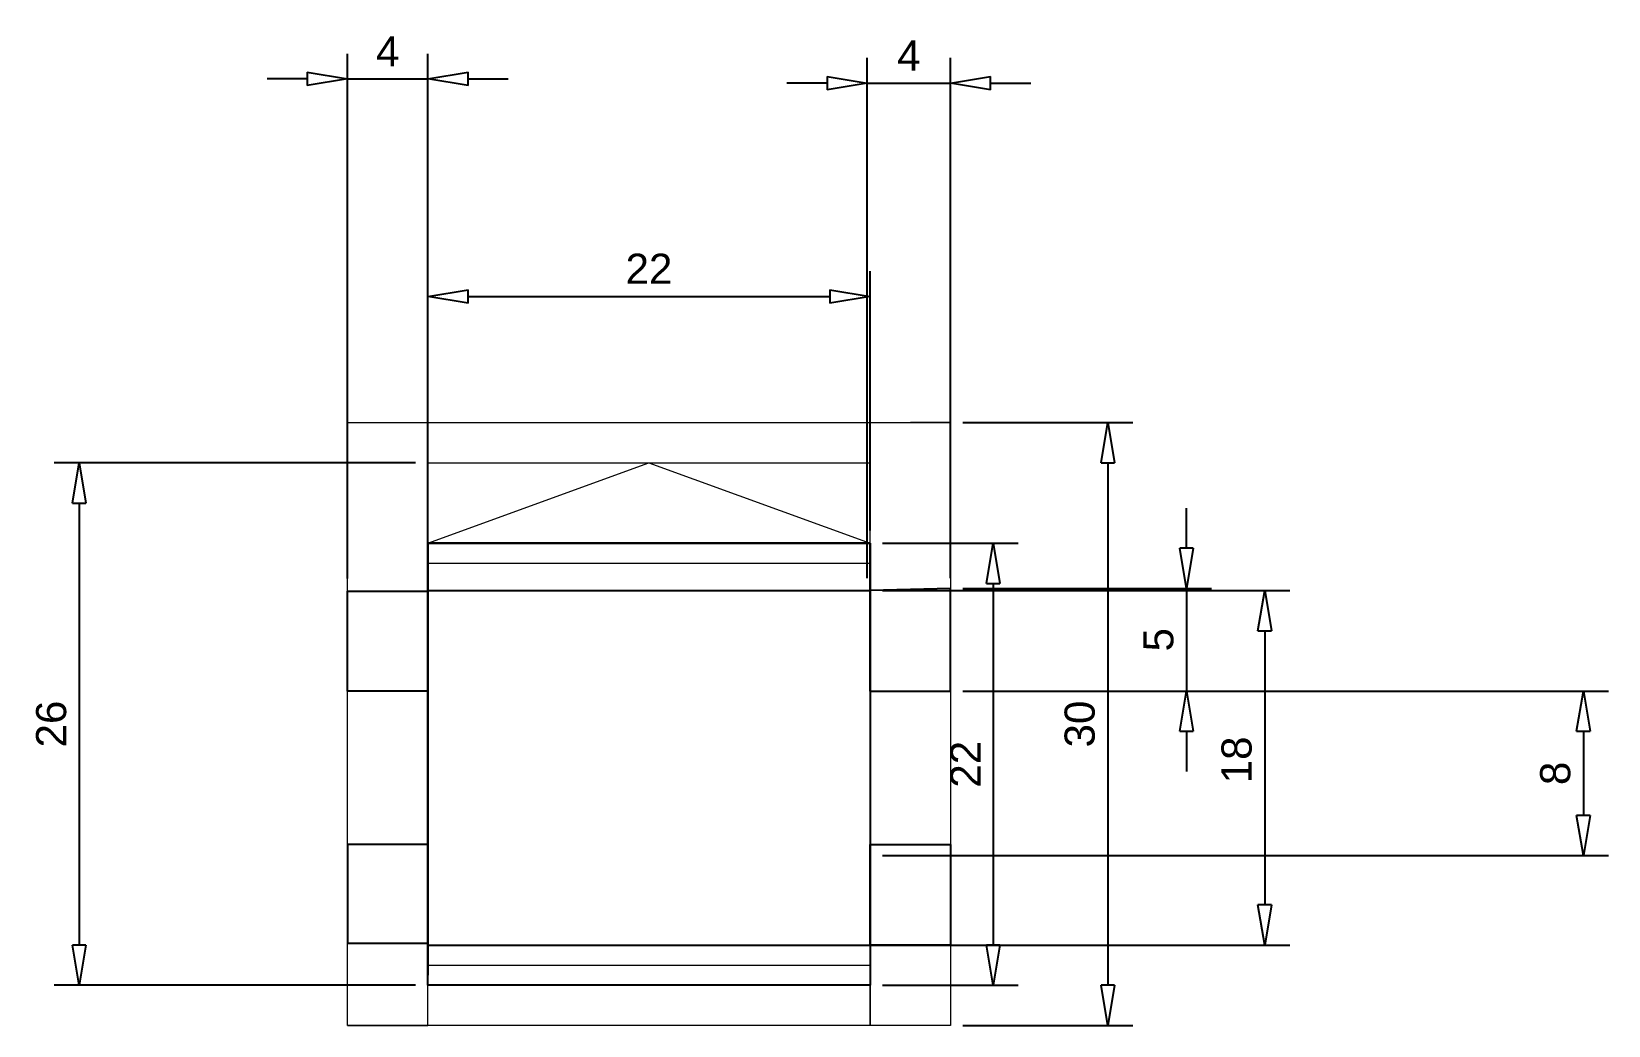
# Model space of a CAD drawing. Header units: centimetres. Extents: x 134.3 to 212.7, y 0 to 49.5.
import ezdxf

# ---------------------------------------------------------------- set-up
doc = ezdxf.new("R2010")
doc.units = ezdxf.units.CM
doc.styles.get("Standard").update_dxf_attribs({"font": 'arial.ttf'})
doc.dimstyles.new('ISO-25', dxfattribs={"dimtxt": 1.5, "dimasz": 2, "dimexe": 1.25, "dimexo": 0.625, "dimtad": 1, "dimdec": 0, "dimtxsty": 'Standard', "dimblk": 'CLOSEDBLANK', "dimcen": 2.5, "dimadec": 0, "dimazin": 0, "dimtfac": 1, "dimtdec": 0, "dimtmove": 0, "dimatfit": 3, "dimfxl": 1, "dimarcsym": 0})

# ---------------------------------------------------------------- blocks, each defined once
blk = doc.blocks.new('_ClosedBlank')
at = {"color": 0, "linetype": 'ByBlock', "lineweight": -2, "transparency": 33554687}
for p, q in [((-1, 0.167), (0, 0)), ((-1, 0.167), (-1, -0.167)), ((0, 0), (-1, -0.167))]:
    blk.add_line(p, q, dxfattribs=at)
blk = doc.blocks.new('*D1')
at = {"color": 0, "lineweight": -2, "transparency": 16777216}
for p, q in [((180.625, 30), (189.082, 30)), ((187.832, 28), (187.832, 2)), ((180.625, 0), (189.082, 0))]:
    blk.add_line(p, q, dxfattribs=at)
at = {"layer": 'Defpoints', "color": 0, "lineweight": -3, "transparency": 16777216}
for p in [(180, 30), (180, 0), (187.832, 0)]:
    blk.add_point(p, dxfattribs=at)
at = {"color": 0, "lineweight": -2, "transparency": 16777216, "xscale": 2, "yscale": 2, "zscale": 2}
for p, rotation in [((187.832, 30), 90), ((187.832, 0), 270)]:
    blk.add_blockref('_ClosedBlank', p, dxfattribs=dict(at, rotation=rotation))
at = {"color": 0, "transparency": 16777216, "insert": (186.441, 15), "char_height": 1.5, "attachment_point": 5, "rotation": 90}
blk.add_mtext('30', dxfattribs=at)
blk = doc.blocks.new('*D2')
at = {"color": 0, "lineweight": -2, "transparency": 16777216}
for p, q in [((153.375, 28), (135.402, 28)), ((136.652, 26), (136.652, 4)), ((153.375, 2), (135.402, 2))]:
    blk.add_line(p, q, dxfattribs=at)
at = {"layer": 'Defpoints', "color": 0, "lineweight": -3, "transparency": 16777216}
for p in [(154, 28), (136.652, 2), (154, 2)]:
    blk.add_point(p, dxfattribs=at)
at = {"color": 0, "lineweight": -2, "transparency": 16777216, "xscale": 2, "yscale": 2, "zscale": 2}
for p, rotation in [((136.652, 28), 90), ((136.652, 2), 270)]:
    blk.add_blockref('_ClosedBlank', p, dxfattribs=dict(at, rotation=rotation))
at = {"color": 0, "transparency": 16777216, "insert": (135.261, 15), "char_height": 1.5, "attachment_point": 5, "rotation": 90}
blk.add_mtext('26', dxfattribs=at)
blk = doc.blocks.new('*D3')
at = {"color": 0, "lineweight": -2, "transparency": 16777216}
for p, q in [((176.625, 24), (183.378, 24)), ((182.128, 22), (182.128, 4)), ((176.625, 2), (183.378, 2))]:
    blk.add_line(p, q, dxfattribs=at)
at = {"layer": 'Defpoints', "color": 0, "lineweight": -3, "transparency": 16777216}
for p in [(176, 24), (176, 2), (182.128, 2)]:
    blk.add_point(p, dxfattribs=at)
at = {"color": 0, "lineweight": -2, "transparency": 16777216, "xscale": 2, "yscale": 2, "zscale": 2}
for p, rotation in [((182.128, 24), 90), ((182.128, 2), 270)]:
    blk.add_blockref('_ClosedBlank', p, dxfattribs=dict(at, rotation=rotation))
at = {"color": 0, "transparency": 16777216, "insert": (180.75, 13), "char_height": 1.5, "attachment_point": 5, "rotation": 90}
blk.add_mtext('22', dxfattribs=at)
blk = doc.blocks.new('*D5')
at = {"color": 0, "lineweight": -2, "transparency": 16777216}
for p, q in [((176.625, 21.64), (196.89, 21.64)), ((195.64, 19.64), (195.64, 6)), ((176.625, 4), (196.89, 4))]:
    blk.add_line(p, q, dxfattribs=at)
at = {"layer": 'Defpoints', "color": 0, "lineweight": -3, "transparency": 16777216}
for p in [(176, 21.64), (176, 4), (195.64, 4)]:
    blk.add_point(p, dxfattribs=at)
at = {"color": 0, "lineweight": -2, "transparency": 16777216, "xscale": 2, "yscale": 2, "zscale": 2}
for p, rotation in [((195.64, 21.64), 90), ((195.64, 4), 270)]:
    blk.add_blockref('_ClosedBlank', p, dxfattribs=dict(at, rotation=rotation))
at = {"color": 0, "transparency": 16777216, "insert": (194.249, 13.215), "char_height": 1.5, "attachment_point": 5, "rotation": 90}
blk.add_mtext('18', dxfattribs=at)
blk = doc.blocks.new('*D7')
at = {"color": 0, "linetype": 'ByBlock', "lineweight": -2, "transparency": 16777216}
for p, q in [((154, 24.625), (154, 37.53)), ((176, 24.625), (176, 37.53)), ((156, 36.28), (174, 36.28))]:
    blk.add_line(p, q, dxfattribs=at)
at = {"layer": 'Defpoints', "color": 0, "linetype": 'ByBlock', "lineweight": -3, "transparency": 16777216}
for p in [(176, 36.28), (154, 24), (176, 24)]:
    blk.add_point(p, dxfattribs=at)
at = {"color": 0, "linetype": 'ByBlock', "lineweight": -2, "transparency": 16777216, "xscale": 2, "yscale": 2, "zscale": 2, "rotation": 180}
blk.add_blockref('_ClosedBlank', (154, 36.28), dxfattribs=at)
at = {"color": 0, "linetype": 'ByBlock', "lineweight": -2, "transparency": 16777216, "xscale": 2, "yscale": 2, "zscale": 2}
blk.add_blockref('_ClosedBlank', (176, 36.28), dxfattribs=at)
at = {"color": 0, "linetype": 'ByBlock', "lineweight": -3, "transparency": 16777216, "insert": (165, 37.658), "char_height": 1.5, "attachment_point": 5}
blk.add_mtext('22', dxfattribs=at)
blk = doc.blocks.new('*D8')
at = {"color": 0, "lineweight": -2, "transparency": 16777216}
for p, q in [((180.625, 16.64), (212.747, 16.64)), ((211.497, 14.64), (211.497, 10.45)), ((176.625, 8.45), (212.747, 8.45))]:
    blk.add_line(p, q, dxfattribs=at)
at = {"layer": 'Defpoints', "color": 0, "lineweight": -3, "transparency": 16777216}
for p in [(180, 16.64), (176, 8.45), (211.497, 8.45)]:
    blk.add_point(p, dxfattribs=at)
at = {"color": 0, "lineweight": -2, "transparency": 16777216, "xscale": 2, "yscale": 2, "zscale": 2}
for p, rotation in [((211.497, 16.64), 90), ((211.497, 8.45), 270)]:
    blk.add_blockref('_ClosedBlank', p, dxfattribs=dict(at, rotation=rotation))
at = {"color": 0, "transparency": 16777216, "insert": (210.106, 12.545), "char_height": 1.5, "attachment_point": 5, "rotation": 90}
blk.add_mtext('8', dxfattribs=at)
blk = doc.blocks.new('*D9')
at = {"color": 0, "lineweight": -2, "transparency": 16777216}
for p, q in [((191.746, 23.747), (191.746, 25.747)), ((180.625, 21.747), (192.996, 21.747)), ((191.746, 21.747), (191.746, 16.64)), ((180.625, 16.64), (192.996, 16.64)), ((191.746, 14.64), (191.746, 12.64))]:
    blk.add_line(p, q, dxfattribs=at)
at = {"layer": 'Defpoints', "color": 0, "lineweight": -3, "transparency": 16777216}
for p in [(180, 21.747), (180, 16.64), (191.746, 16.64)]:
    blk.add_point(p, dxfattribs=at)
at = {"color": 0, "lineweight": -2, "transparency": 16777216, "xscale": 2, "yscale": 2, "zscale": 2}
for p, rotation in [((191.746, 21.747), 270), ((191.746, 16.64), 90)]:
    blk.add_blockref('_ClosedBlank', p, dxfattribs=dict(at, rotation=rotation))
at = {"color": 0, "transparency": 16777216, "insert": (190.358, 19.194), "char_height": 1.5, "attachment_point": 5, "rotation": 90}
blk.add_mtext('5', dxfattribs=at)
blk = doc.blocks.new('*D10')
at = {"color": 0, "lineweight": -2, "transparency": 16777216}
for p, q in [((150, 22.242), (150, 48.353)), ((154, 22.242), (154, 48.353)), ((148, 47.103), (146, 47.103)), ((150, 47.103), (154, 47.103)), ((156, 47.103), (158, 47.103))]:
    blk.add_line(p, q, dxfattribs=at)
at = {"layer": 'Defpoints', "color": 0, "lineweight": -3, "transparency": 16777216}
for p in [(154, 47.103), (150, 21.617), (154, 21.617)]:
    blk.add_point(p, dxfattribs=at)
at = {"color": 0, "lineweight": -2, "transparency": 16777216, "xscale": 2, "yscale": 2, "zscale": 2}
blk.add_blockref('_ClosedBlank', (150, 47.103), dxfattribs=at)
at = {"color": 0, "lineweight": -2, "transparency": 16777216, "xscale": 2, "yscale": 2, "zscale": 2, "rotation": 180}
blk.add_blockref('_ClosedBlank', (154, 47.103), dxfattribs=at)
at = {"color": 0, "transparency": 16777216, "insert": (152, 48.478), "char_height": 1.5, "attachment_point": 5}
blk.add_mtext('4', dxfattribs=at)
blk = doc.blocks.new('*D11')
at = {"color": 0, "lineweight": -2, "transparency": 16777216}
for p, q in [((175.866, 22.262), (175.866, 48.146)), ((180, 22.265), (180, 48.146)), ((173.866, 46.896), (171.866, 46.896)), ((175.866, 46.896), (180, 46.896)), ((182, 46.896), (184, 46.896))]:
    blk.add_line(p, q, dxfattribs=at)
at = {"layer": 'Defpoints', "color": 0, "lineweight": -3, "transparency": 16777216}
for p in [(180, 46.896), (175.866, 21.637), (180, 21.64)]:
    blk.add_point(p, dxfattribs=at)
at = {"color": 0, "lineweight": -2, "transparency": 16777216, "xscale": 2, "yscale": 2, "zscale": 2}
blk.add_blockref('_ClosedBlank', (175.866, 46.896), dxfattribs=at)
at = {"color": 0, "lineweight": -2, "transparency": 16777216, "xscale": 2, "yscale": 2, "zscale": 2, "rotation": 180}
blk.add_blockref('_ClosedBlank', (180, 46.896), dxfattribs=at)
at = {"color": 0, "transparency": 16777216, "insert": (177.933, 48.271), "char_height": 1.5, "attachment_point": 5}
blk.add_mtext('4', dxfattribs=at)

msp = doc.modelspace()

# ---------------------------------------------------------------- linework, layer by layer
at = {"color": 18, "linetype": 'Continuous', "lineweight": 5, "true_color": 0x000000}
for p, q in [((150, 0), (150, 30)), ((150, 30), (180, 30)), ((180, 30), (178.015, 30)), ((180, 30), (180, 0)), ((154, 28), (176, 28)), ((180, 0), (150, 0)), ((150, 0), (152, 0)), ((180, 0), (178, 0))]:
    msp.add_line(p, q, dxfattribs=at)
at = {"lineweight": 5}
for p, q in [((154, 0), (154, 30)), ((154, 30), (154, 28)), ((176, 0), (176, 30)), ((154, 24), (165, 28)), ((165, 28), (176, 24)), ((154, 23), (176, 23)), ((154, 0), (154, 19.886)), ((154, 3), (176, 3)), ((154, 0), (154, 2)), ((154, 0), (154, 2)), ((154, 2), (176, 2)), ((176, 2), (176, 0)), ((150, 0), (154, 0)), ((180, 0), (176, 0))]:
    msp.add_line(p, q, dxfattribs=at)
at = {"color": 3, "linetype": 'ByBlock', "lineweight": -3, "transparency": 33554687}
for p, q in [((154, 2), (154, 24)), ((176, 24), (176, 2)), ((176, 2), (154, 2))]:
    msp.add_line(p, q, dxfattribs=at)
at = {"color": 3, "linetype": 'ByBlock', "lineweight": 30, "transparency": 33554687}
for p, q in [((154, 24), (176, 24)), ((176, 16.64), (176, 24)), ((154, 23.5), (154, 2.5)), ((176, 4), (176, 9))]:
    msp.add_line(p, q, dxfattribs=at)
at = {"color": 1, "linetype": 'ByBlock', "lineweight": -3, "transparency": 33554687}
for p, q in [((154, 24), (154, 23)), ((154, 22.64), (154, 21.64)), ((154, 21.64), (154, 16.64)), ((176, 21.64), (176, 16.64)), ((154, 4), (154, 9)), ((154, 3), (154, 4)), ((176, 4), (181, 4)), ((154, 2), (154, 3))]:
    msp.add_line(p, q, dxfattribs=at)
at = {"linetype": 'ByBlock', "lineweight": -3}
msp.add_line((154, 2), (154, 22.64), dxfattribs=at)
at = {"color": 5, "linetype": 'ByBlock', "lineweight": -3, "transparency": 33554687}
for p, q in [((150, 16.64), (150, 21.617)), ((150, 21.617), (154, 21.617)), ((154, 21.64), (176, 21.64)), ((180, 21.747), (176, 21.64)), ((180, 16.64), (180, 21.747)), ((154, 16.64), (150, 16.64)), ((176, 16.64), (180, 16.64)), ((154, 9), (150, 9)), ((150, 9), (150, 4.101)), ((176, 9), (180, 9)), ((180, 9), (180, 4)), ((150, 4.101), (154, 4.101)), ((154, 4), (176, 4)), ((180, 4), (176, 4))]:
    msp.add_line(p, q, dxfattribs=at)
msp.add_line((150, 0), (150, 0))

# ---------------------------------------------------------------- dimensions: what is measured, and where the dimension line sits
at = {"color": 244, "true_color": 0x991b1e, "transparency": 33554674}
for base, p1, p2, picture, middle in [((154, 47.103), (150, 21.617), (154, 21.617), '*D10', (152, 48.478)), ((180, 46.896), (175.866, 21.637), (180, 21.64), '*D11', (177.933, 48.271))]:
    dim = msp.add_linear_dim(base=base, p1=p1, p2=p2, dimstyle='ISO-25', dxfattribs=at)
    dim.commit()
    dim.dimension.update_dxf_attribs({"geometry": picture, "text_midpoint": middle})
at = {"color": 1, "linetype": 'ByBlock', "lineweight": -3, "transparency": 33554687}
dim = msp.add_linear_dim(base=(176, 36.28), p1=(154, 24), p2=(176, 24), dimstyle='ISO-25', dxfattribs=at)
dim.commit()
dim.dimension.update_dxf_attribs({"geometry": '*D7', "text_midpoint": (165, 36.28), "dimtype": 160})
at = {"color": 244, "true_color": 0x991b1e, "transparency": 33554674}
for base, p1, p2, angle, picture, middle, dimtype in [((187.832, 0), (180, 30), (180, 0), 90, '*D1', (187.832, 15), 160), ((182.128, 2), (176, 24), (176, 2), 90, '*D3', (182.128, 13), 160), ((195.64, 4), (176, 21.64), (176, 4), 270, '*D5', (195.64, 13.215), 161)]:
    dim = msp.add_linear_dim(base=base, p1=p1, p2=p2, angle=angle, dimstyle='ISO-25', dxfattribs=at)
    dim.commit()
    dim.dimension.update_dxf_attribs({"geometry": picture, "text_midpoint": middle, "dimtype": dimtype})
for base, p1, p2, picture, middle in [((136.652, 2), (154, 28), (154, 2), '*D2', (135.261, 15)), ((191.746, 16.64), (180, 21.747), (180, 16.64), '*D9', (190.358, 19.194)), ((211.497, 8.45), (180, 16.64), (176, 8.45), '*D8', (210.106, 12.545))]:
    dim = msp.add_linear_dim(base=base, p1=p1, p2=p2, angle=90, dimstyle='ISO-25', dxfattribs=at)
    dim.commit()
    dim.dimension.update_dxf_attribs({"geometry": picture, "text_midpoint": middle})

doc.saveas('drawing.dxf')
